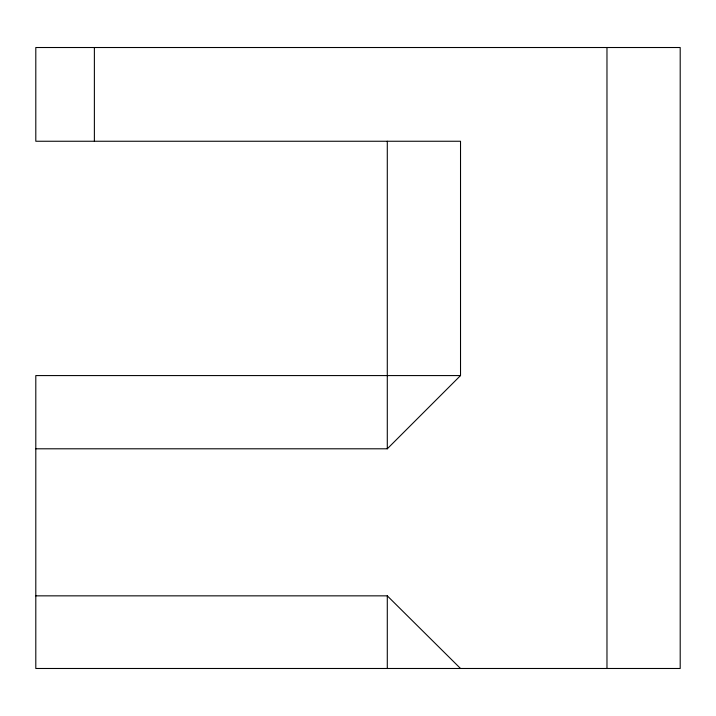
<?xml version="1.0" encoding="UTF-8"?>
<svg xmlns="http://www.w3.org/2000/svg" width="716" height="716" viewBox="0 0 716 716"><rect width="100%" height="100%" fill="white"/><g stroke="black" fill="none" stroke-linecap="round" stroke-linejoin="round"><path stroke-width="1.07" d="M35.8 448.798L387.293 448.798L460.522 375.578L460.522 141.249L35.8 141.249L35.8 47.516L680.2 47.516L680.2 668.484L35.8 668.484L35.8 375.578L460.522 375.578M35.8 595.846L387.293 595.846L460.522 668.484M606.971 47.516L606.971 668.484M387.293 141.249L387.293 448.798M387.293 595.846L387.293 668.484M94.378 47.516L94.378 141.249"/></g></svg>
